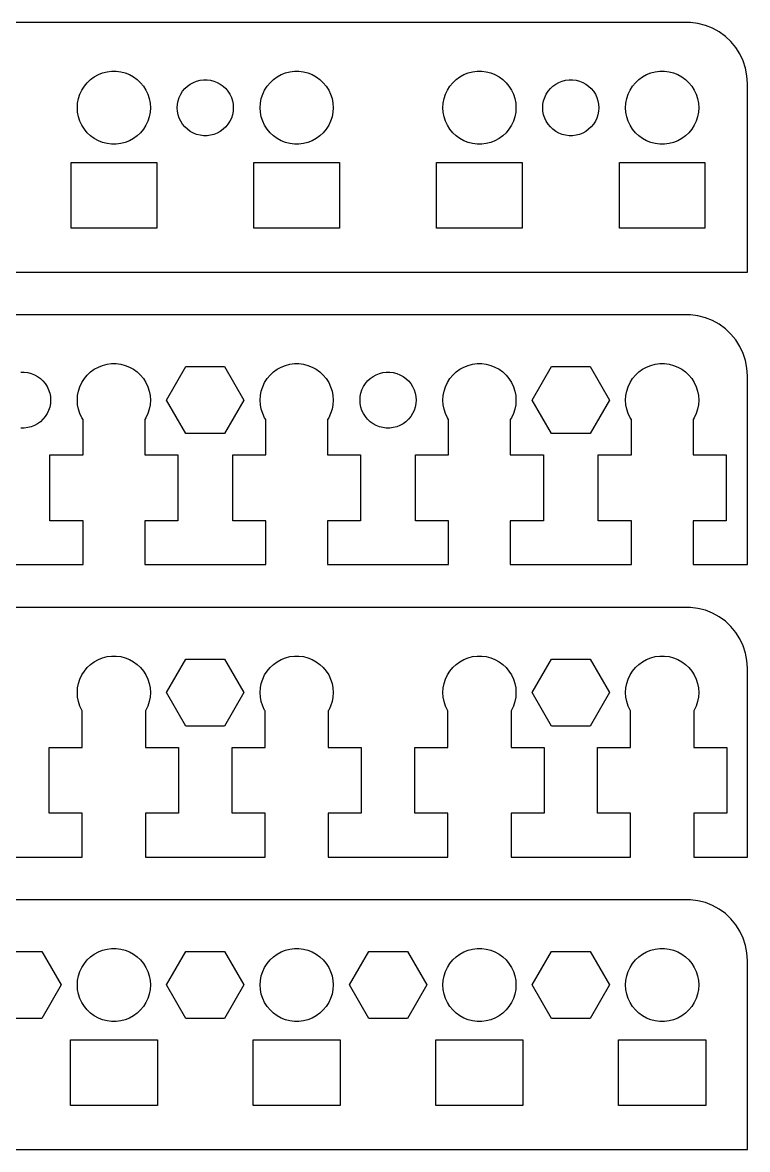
# Model space of a CAD drawing. Header units: metres. Extents: x -60 to 60, y 0 to 92.
# Drawn here: x 0 to 59.5, y 0 to 92.5 of the extents above; entities that cross this region are included whole.
import ezdxf

# ---------------------------------------------------------------- set-up
doc = ezdxf.new("R2010")
doc.units = ezdxf.units.M

msp = doc.modelspace()

# ---------------------------------------------------------------- linework, layer by layer
for p, q in [((54.8139, 92.4901), (-54.8139, 92.4901)), ((55.4369, 92.4114), (54.8139, 92.4901)), ((56.0451, 92.2553), (55.4369, 92.4114)), ((56.6289, 92.0241), (56.0451, 92.2553)), ((57.1791, 91.7216), (56.6289, 92.0241)), ((57.6871, 91.3526), (57.1791, 91.7216)), ((58.1448, 90.9227), (57.6871, 91.3526)), ((58.5451, 90.4389), (58.1448, 90.9227)), ((58.8815, 89.9088), (58.5451, 90.4389)), ((59.1489, 89.3406), (58.8815, 89.9088)), ((59.3429, 88.7434), (59.1489, 89.3406)), ((5.58772, 87.8115), (5.89252, 88.033)), ((5.89252, 88.033), (6.22266, 88.2145)), ((6.22266, 88.2145), (6.57294, 88.3532)), ((6.57294, 88.3532), (6.93785, 88.4469)), ((6.93785, 88.4469), (7.31161, 88.4941)), ((7.31161, 88.4941), (7.68837, 88.4941)), ((7.68837, 88.4941), (8.06213, 88.4469)), ((8.06213, 88.4469), (8.42705, 88.3532)), ((8.42705, 88.3532), (8.77733, 88.2145)), ((8.77733, 88.2145), (9.10747, 88.033)), ((9.10747, 88.033), (9.41226, 87.8115)), ((20.5877, 87.8115), (20.8925, 88.033)), ((20.8925, 88.033), (21.2227, 88.2145)), ((21.2227, 88.2145), (21.5729, 88.3532)), ((21.5729, 88.3532), (21.9379, 88.4469)), ((21.9379, 88.4469), (22.3116, 88.4941)), ((22.3116, 88.4941), (22.6884, 88.4941)), ((22.6884, 88.4941), (23.0621, 88.4469)), ((23.0621, 88.4469), (23.427, 88.3532)), ((23.427, 88.3532), (23.7773, 88.2145)), ((23.7773, 88.2145), (24.1075, 88.033)), ((24.1075, 88.033), (24.4123, 87.8115)), ((35.5877, 87.8115), (35.8925, 88.033)), ((35.8925, 88.033), (36.2227, 88.2145)), ((36.2227, 88.2145), (36.5729, 88.3532)), ((36.5729, 88.3532), (36.9379, 88.4469)), ((36.9379, 88.4469), (37.3116, 88.4941)), ((37.3116, 88.4941), (37.6884, 88.4941)), ((37.6884, 88.4941), (38.0621, 88.4469)), ((38.0621, 88.4469), (38.427, 88.3532)), ((38.427, 88.3532), (38.7773, 88.2145)), ((38.7773, 88.2145), (39.1075, 88.033)), ((39.1075, 88.033), (39.4123, 87.8115)), ((50.5877, 87.8115), (50.8925, 88.033)), ((50.8925, 88.033), (51.2227, 88.2145)), ((51.2227, 88.2145), (51.5729, 88.3532)), ((51.5729, 88.3532), (51.9379, 88.4469)), ((51.9379, 88.4469), (52.3116, 88.4941)), ((52.3116, 88.4941), (52.6884, 88.4941)), ((52.6884, 88.4941), (53.0621, 88.4469)), ((53.0621, 88.4469), (53.427, 88.3532)), ((53.427, 88.3532), (53.7773, 88.2145)), ((53.7773, 88.2145), (54.1075, 88.033)), ((54.1075, 88.033), (54.4123, 87.8115)), ((59.4606, 88.1267), (59.3429, 88.7434)), ((59.5, 87.5), (59.4606, 88.1267)), ((4.71066, 86.6044), (4.87108, 86.9453)), ((4.87108, 86.9453), (5.07294, 87.2634)), ((5.07294, 87.2634), (5.31308, 87.5536)), ((5.31308, 87.5536), (5.58772, 87.8115)), ((9.41226, 87.8115), (9.6869, 87.5536)), ((9.6869, 87.5536), (9.92705, 87.2634)), ((9.92705, 87.2634), (10.1289, 86.9453)), ((10.1289, 86.9453), (10.2893, 86.6044)), ((13.1393, 86.8519), (13.3234, 87.0744)), ((13.3234, 87.0744), (13.5339, 87.2722)), ((13.5339, 87.2722), (13.7676, 87.4419)), ((13.7676, 87.4419), (14.0207, 87.5811)), ((14.0207, 87.5811), (14.2893, 87.6874)), ((14.2893, 87.6874), (14.569, 87.7592)), ((14.569, 87.7592), (14.8556, 87.7955)), ((14.8556, 87.7955), (15.1444, 87.7955)), ((15.1444, 87.7955), (15.431, 87.7592)), ((15.431, 87.7592), (15.7107, 87.6874)), ((15.7107, 87.6874), (15.9793, 87.5811)), ((15.9793, 87.5811), (16.2324, 87.4419)), ((16.2324, 87.4419), (16.4661, 87.2722)), ((16.4661, 87.2722), (16.6766, 87.0744)), ((16.6766, 87.0744), (16.8607, 86.8519)), ((19.7107, 86.6044), (19.8711, 86.9453)), ((19.8711, 86.9453), (20.0729, 87.2634)), ((20.0729, 87.2634), (20.3131, 87.5536)), ((20.3131, 87.5536), (20.5877, 87.8115)), ((24.4123, 87.8115), (24.6869, 87.5536)), ((24.6869, 87.5536), (24.927, 87.2634)), ((24.927, 87.2634), (25.1289, 86.9453)), ((25.1289, 86.9453), (25.2893, 86.6044)), ((34.7107, 86.6044), (34.8711, 86.9453)), ((34.8711, 86.9453), (35.0729, 87.2634)), ((35.0729, 87.2634), (35.3131, 87.5536)), ((35.3131, 87.5536), (35.5877, 87.8115)), ((39.4123, 87.8115), (39.6869, 87.5536)), ((39.6869, 87.5536), (39.927, 87.2634)), ((39.927, 87.2634), (40.1289, 86.9453)), ((40.1289, 86.9453), (40.2893, 86.6044)), ((43.1393, 86.8519), (43.3234, 87.0744)), ((43.3234, 87.0744), (43.5339, 87.2722)), ((43.5339, 87.2722), (43.7676, 87.4419)), ((43.7676, 87.4419), (44.0207, 87.5811)), ((44.0207, 87.5811), (44.2893, 87.6874)), ((44.2893, 87.6874), (44.569, 87.7592)), ((44.569, 87.7592), (44.8556, 87.7955)), ((44.8556, 87.7955), (45.1444, 87.7955)), ((45.1444, 87.7955), (45.431, 87.7592)), ((45.431, 87.7592), (45.7107, 87.6874)), ((45.7107, 87.6874), (45.9793, 87.5811)), ((45.9793, 87.5811), (46.2324, 87.4419)), ((46.2324, 87.4419), (46.4661, 87.2722)), ((46.4661, 87.2722), (46.6766, 87.0744)), ((46.6766, 87.0744), (46.8607, 86.8519)), ((49.7107, 86.6044), (49.8711, 86.9453)), ((49.8711, 86.9453), (50.0729, 87.2634)), ((50.0729, 87.2634), (50.3131, 87.5536)), ((50.3131, 87.5536), (50.5877, 87.8115)), ((54.4123, 87.8115), (54.6869, 87.5536)), ((54.6869, 87.5536), (54.927, 87.2634)), ((54.927, 87.2634), (55.1289, 86.9453)), ((55.1289, 86.9453), (55.2893, 86.6044)), ((59.5, 72), (59.5, 87.5)), ((4.52365, 85.876), (4.59424, 86.2461)), ((4.59424, 86.2461), (4.71066, 86.6044)), ((10.2893, 86.6044), (10.4057, 86.2461)), ((10.4057, 86.2461), (10.4763, 85.876)), ((12.7181, 85.7883), (12.7722, 86.072)), ((12.7722, 86.072), (12.8615, 86.3467)), ((12.8615, 86.3467), (12.9845, 86.608)), ((12.9845, 86.608), (13.1393, 86.8519)), ((16.8607, 86.8519), (17.0155, 86.608)), ((17.0155, 86.608), (17.1385, 86.3467)), ((17.1385, 86.3467), (17.2277, 86.072)), ((17.2277, 86.072), (17.2819, 85.7883)), ((19.5237, 85.876), (19.5942, 86.2461)), ((19.5942, 86.2461), (19.7107, 86.6044)), ((25.2893, 86.6044), (25.4057, 86.2461)), ((25.4057, 86.2461), (25.4763, 85.876)), ((34.5237, 85.876), (34.5942, 86.2461)), ((34.5942, 86.2461), (34.7107, 86.6044)), ((40.2893, 86.6044), (40.4057, 86.2461)), ((40.4057, 86.2461), (40.4763, 85.876)), ((42.7181, 85.7883), (42.7722, 86.072)), ((42.7722, 86.072), (42.8615, 86.3467)), ((42.8615, 86.3467), (42.9845, 86.608)), ((42.9845, 86.608), (43.1393, 86.8519)), ((46.8607, 86.8519), (47.0155, 86.608)), ((47.0155, 86.608), (47.1385, 86.3467)), ((47.1385, 86.3467), (47.2277, 86.072)), ((47.2277, 86.072), (47.2819, 85.7883)), ((49.5237, 85.876), (49.5942, 86.2461)), ((49.5942, 86.2461), (49.7107, 86.6044)), ((55.2893, 86.6044), (55.4057, 86.2461)), ((55.4057, 86.2461), (55.4763, 85.876)), ((4.5, 85.5), (4.52365, 85.876)), ((4.52365, 85.124), (4.5, 85.5)), ((4.59424, 84.7539), (4.52365, 85.124)), ((10.4763, 85.124), (10.4057, 84.7539)), ((10.4763, 85.876), (10.5, 85.5)), ((10.5, 85.5), (10.4763, 85.124)), ((12.7, 85.5), (12.7181, 85.7883)), ((12.7181, 85.2117), (12.7, 85.5)), ((12.7722, 84.928), (12.7181, 85.2117)), ((17.2819, 85.2117), (17.2277, 84.928)), ((17.2819, 85.7883), (17.3, 85.5)), ((17.3, 85.5), (17.2819, 85.2117)), ((19.5, 85.5), (19.5237, 85.876)), ((19.5237, 85.124), (19.5, 85.5)), ((19.5942, 84.7539), (19.5237, 85.124)), ((25.4763, 85.124), (25.4057, 84.7539)), ((25.4763, 85.876), (25.5, 85.5)), ((25.5, 85.5), (25.4763, 85.124)), ((34.5, 85.5), (34.5237, 85.876)), ((34.5237, 85.124), (34.5, 85.5)), ((34.5942, 84.7539), (34.5237, 85.124)), ((40.4763, 85.124), (40.4057, 84.7539)), ((40.4763, 85.876), (40.5, 85.5)), ((40.5, 85.5), (40.4763, 85.124)), ((42.7, 85.5), (42.7181, 85.7883)), ((42.7181, 85.2117), (42.7, 85.5)), ((42.7722, 84.928), (42.7181, 85.2117)), ((47.2819, 85.2117), (47.2277, 84.928)), ((47.2819, 85.7883), (47.3, 85.5)), ((47.3, 85.5), (47.2819, 85.2117)), ((49.5, 85.5), (49.5237, 85.876)), ((49.5237, 85.124), (49.5, 85.5)), ((49.5942, 84.7539), (49.5237, 85.124)), ((55.4763, 85.124), (55.4057, 84.7539)), ((55.4763, 85.876), (55.5, 85.5)), ((55.5, 85.5), (55.4763, 85.124)), ((4.71066, 84.3956), (4.59424, 84.7539)), ((4.87108, 84.0547), (4.71066, 84.3956)), ((10.2893, 84.3956), (10.1289, 84.0547)), ((10.4057, 84.7539), (10.2893, 84.3956)), ((12.8615, 84.6533), (12.7722, 84.928)), ((12.9845, 84.392), (12.8615, 84.6533)), ((13.1393, 84.1481), (12.9845, 84.392)), ((17.0155, 84.392), (16.8607, 84.1481)), ((17.1385, 84.6533), (17.0155, 84.392)), ((17.2277, 84.928), (17.1385, 84.6533)), ((19.7107, 84.3956), (19.5942, 84.7539)), ((19.8711, 84.0547), (19.7107, 84.3956)), ((25.2893, 84.3956), (25.1289, 84.0547)), ((25.4057, 84.7539), (25.2893, 84.3956)), ((34.7107, 84.3956), (34.5942, 84.7539)), ((34.8711, 84.0547), (34.7107, 84.3956)), ((40.2893, 84.3956), (40.1289, 84.0547)), ((40.4057, 84.7539), (40.2893, 84.3956)), ((42.8615, 84.6533), (42.7722, 84.928)), ((42.9845, 84.392), (42.8615, 84.6533)), ((43.1393, 84.1481), (42.9845, 84.392)), ((47.0155, 84.392), (46.8607, 84.1481)), ((47.1385, 84.6533), (47.0155, 84.392)), ((47.2277, 84.928), (47.1385, 84.6533)), ((49.7107, 84.3956), (49.5942, 84.7539)), ((49.8711, 84.0547), (49.7107, 84.3956)), ((55.2893, 84.3956), (55.1289, 84.0547)), ((55.4057, 84.7539), (55.2893, 84.3956)), ((5.07294, 83.7366), (4.87108, 84.0547)), ((5.31308, 83.4464), (5.07294, 83.7366)), ((5.58772, 83.1884), (5.31308, 83.4464)), ((9.6869, 83.4464), (9.41226, 83.1884)), ((9.92705, 83.7366), (9.6869, 83.4464)), ((10.1289, 84.0547), (9.92705, 83.7366)), ((13.3234, 83.9255), (13.1393, 84.1481)), ((13.5339, 83.7278), (13.3234, 83.9255)), ((13.7676, 83.558), (13.5339, 83.7278)), ((14.0207, 83.4189), (13.7676, 83.558)), ((14.2893, 83.3126), (14.0207, 83.4189)), ((14.569, 83.2407), (14.2893, 83.3126)), ((15.7107, 83.3126), (15.431, 83.2407)), ((15.9793, 83.4189), (15.7107, 83.3126)), ((16.2324, 83.558), (15.9793, 83.4189)), ((16.4661, 83.7278), (16.2324, 83.558)), ((16.6766, 83.9255), (16.4661, 83.7278)), ((16.8607, 84.1481), (16.6766, 83.9255)), ((20.0729, 83.7366), (19.8711, 84.0547)), ((20.3131, 83.4464), (20.0729, 83.7366)), ((20.5877, 83.1884), (20.3131, 83.4464)), ((24.6869, 83.4464), (24.4123, 83.1884)), ((24.927, 83.7366), (24.6869, 83.4464)), ((25.1289, 84.0547), (24.927, 83.7366)), ((35.0729, 83.7366), (34.8711, 84.0547)), ((35.3131, 83.4464), (35.0729, 83.7366)), ((35.5877, 83.1884), (35.3131, 83.4464)), ((39.6869, 83.4464), (39.4123, 83.1884)), ((39.927, 83.7366), (39.6869, 83.4464)), ((40.1289, 84.0547), (39.927, 83.7366)), ((43.3234, 83.9255), (43.1393, 84.1481)), ((43.5339, 83.7278), (43.3234, 83.9255)), ((43.7676, 83.558), (43.5339, 83.7278)), ((44.0207, 83.4189), (43.7676, 83.558)), ((44.2893, 83.3126), (44.0207, 83.4189)), ((44.569, 83.2407), (44.2893, 83.3126)), ((45.7107, 83.3126), (45.431, 83.2407)), ((45.9793, 83.4189), (45.7107, 83.3126)), ((46.2324, 83.558), (45.9793, 83.4189)), ((46.4661, 83.7278), (46.2324, 83.558)), ((46.6766, 83.9255), (46.4661, 83.7278)), ((46.8607, 84.1481), (46.6766, 83.9255)), ((50.0729, 83.7366), (49.8711, 84.0547)), ((50.3131, 83.4464), (50.0729, 83.7366)), ((50.5877, 83.1884), (50.3131, 83.4464)), ((54.6869, 83.4464), (54.4123, 83.1884)), ((54.927, 83.7366), (54.6869, 83.4464)), ((55.1289, 84.0547), (54.927, 83.7366)), ((5.89252, 82.967), (5.58772, 83.1884)), ((6.22266, 82.7855), (5.89252, 82.967)), ((6.57294, 82.6468), (6.22266, 82.7855)), ((6.93785, 82.5531), (6.57294, 82.6468)), ((7.31161, 82.5059), (6.93785, 82.5531)), ((7.68837, 82.5059), (7.31161, 82.5059)), ((8.06213, 82.5531), (7.68837, 82.5059)), ((8.42705, 82.6468), (8.06213, 82.5531)), ((8.77733, 82.7855), (8.42705, 82.6468)), ((9.10747, 82.967), (8.77733, 82.7855)), ((9.41226, 83.1884), (9.10747, 82.967)), ((14.8556, 83.2045), (14.569, 83.2407)), ((15.1444, 83.2045), (14.8556, 83.2045)), ((15.431, 83.2407), (15.1444, 83.2045)), ((20.8925, 82.967), (20.5877, 83.1884)), ((21.2227, 82.7855), (20.8925, 82.967)), ((21.5729, 82.6468), (21.2227, 82.7855)), ((21.9379, 82.5531), (21.5729, 82.6468)), ((22.3116, 82.5059), (21.9379, 82.5531)), ((22.6884, 82.5059), (22.3116, 82.5059)), ((23.0621, 82.5531), (22.6884, 82.5059)), ((23.427, 82.6468), (23.0621, 82.5531)), ((23.7773, 82.7855), (23.427, 82.6468)), ((24.1075, 82.967), (23.7773, 82.7855)), ((24.4123, 83.1884), (24.1075, 82.967)), ((35.8925, 82.967), (35.5877, 83.1884)), ((36.2227, 82.7855), (35.8925, 82.967)), ((36.5729, 82.6468), (36.2227, 82.7855)), ((36.9379, 82.5531), (36.5729, 82.6468)), ((37.3116, 82.5059), (36.9379, 82.5531)), ((37.6884, 82.5059), (37.3116, 82.5059)), ((38.0621, 82.5531), (37.6884, 82.5059)), ((38.427, 82.6468), (38.0621, 82.5531)), ((38.7773, 82.7855), (38.427, 82.6468)), ((39.1075, 82.967), (38.7773, 82.7855)), ((39.4123, 83.1884), (39.1075, 82.967)), ((44.8556, 83.2045), (44.569, 83.2407)), ((45.1444, 83.2045), (44.8556, 83.2045)), ((45.431, 83.2407), (45.1444, 83.2045)), ((50.8925, 82.967), (50.5877, 83.1884)), ((51.2227, 82.7855), (50.8925, 82.967)), ((51.5729, 82.6468), (51.2227, 82.7855)), ((51.9379, 82.5531), (51.5729, 82.6468)), ((52.3116, 82.5059), (51.9379, 82.5531)), ((52.6884, 82.5059), (52.3116, 82.5059)), ((53.0621, 82.5531), (52.6884, 82.5059)), ((53.427, 82.6468), (53.0621, 82.5531)), ((53.7773, 82.7855), (53.427, 82.6468)), ((54.1075, 82.967), (53.7773, 82.7855)), ((54.4123, 83.1884), (54.1075, 82.967)), ((3.98581, 75.6), (3.98581, 81)), ((3.98581, 81), (11.0142, 81)), ((11.0142, 81), (11.0142, 75.6)), ((18.9858, 75.6), (18.9858, 81)), ((18.9858, 81), (26.0142, 81)), ((26.0142, 81), (26.0142, 75.6)), ((33.9858, 75.6), (33.9858, 81)), ((33.9858, 81), (41.0142, 81)), ((41.0142, 81), (41.0142, 75.6)), ((48.9858, 75.6), (48.9858, 81)), ((48.9858, 81), (56.0142, 81)), ((56.0142, 81), (56.0142, 75.6)), ((11.0142, 75.6), (3.98581, 75.6)), ((26.0142, 75.6), (18.9858, 75.6)), ((41.0142, 75.6), (33.9858, 75.6)), ((56.0142, 75.6), (48.9858, 75.6)), ((-59.5, 72), (59.5, 72)), ((54.8139, 68.4901), (-54.8139, 68.4901)), ((55.4369, 68.4114), (54.8139, 68.4901)), ((56.0451, 68.2553), (55.4369, 68.4114)), ((56.6289, 68.0241), (56.0451, 68.2553)), ((57.1791, 67.7216), (56.6289, 68.0241)), ((57.6871, 67.3526), (57.1791, 67.7216)), ((58.1448, 66.9227), (57.6871, 67.3526)), ((58.5451, 66.4389), (58.1448, 66.9227)), ((58.8815, 65.9088), (58.5451, 66.4389)), ((59.1489, 65.3406), (58.8815, 65.9088)), ((59.3429, 64.7434), (59.1489, 65.3406)), ((59.4606, 64.1267), (59.3429, 64.7434)), ((5.58772, 63.8115), (5.89252, 64.033)), ((5.89252, 64.033), (6.22266, 64.2145)), ((6.22266, 64.2145), (6.57294, 64.3532)), ((6.57294, 64.3532), (6.93785, 64.4469)), ((6.93785, 64.4469), (7.31161, 64.4941)), ((7.31161, 64.4941), (7.68837, 64.4941)), ((7.68837, 64.4941), (8.06213, 64.4469)), ((8.06213, 64.4469), (8.42705, 64.3532)), ((8.42705, 64.3532), (8.77733, 64.2145)), ((8.77733, 64.2145), (9.10747, 64.033)), ((9.10747, 64.033), (9.41226, 63.8115)), ((11.8265, 61.5), (13.4133, 64.2483)), ((13.4133, 64.2483), (16.5867, 64.2483)), ((16.5867, 64.2483), (18.1735, 61.5)), ((20.5877, 63.8115), (20.8925, 64.033)), ((20.8925, 64.033), (21.2227, 64.2145)), ((21.2227, 64.2145), (21.5729, 64.3532)), ((21.5729, 64.3532), (21.9379, 64.4469)), ((21.9379, 64.4469), (22.3116, 64.4941)), ((22.3116, 64.4941), (22.6884, 64.4941)), ((22.6884, 64.4941), (23.0621, 64.4469)), ((23.0621, 64.4469), (23.427, 64.3532)), ((23.427, 64.3532), (23.7773, 64.2145)), ((23.7773, 64.2145), (24.1075, 64.033)), ((24.1075, 64.033), (24.4123, 63.8115)), ((35.5877, 63.8115), (35.8925, 64.033)), ((35.8925, 64.033), (36.2227, 64.2145)), ((36.2227, 64.2145), (36.5729, 64.3532)), ((36.5729, 64.3532), (36.9379, 64.4469)), ((36.9379, 64.4469), (37.3116, 64.4941)), ((37.3116, 64.4941), (37.6884, 64.4941)), ((37.6884, 64.4941), (38.0621, 64.4469)), ((38.0621, 64.4469), (38.427, 64.3532)), ((38.427, 64.3532), (38.7773, 64.2145)), ((38.7773, 64.2145), (39.1075, 64.033)), ((39.1075, 64.033), (39.4123, 63.8115)), ((41.8265, 61.5), (43.4133, 64.2483)), ((43.4133, 64.2483), (46.5867, 64.2483)), ((46.5867, 64.2483), (48.1735, 61.5)), ((50.5877, 63.8115), (50.8925, 64.033)), ((50.8925, 64.033), (51.2227, 64.2145)), ((51.2227, 64.2145), (51.5729, 64.3532)), ((51.5729, 64.3532), (51.9379, 64.4469)), ((51.9379, 64.4469), (52.3116, 64.4941)), ((52.3116, 64.4941), (52.6884, 64.4941)), ((52.6884, 64.4941), (53.0621, 64.4469)), ((53.0621, 64.4469), (53.427, 64.3532)), ((53.427, 64.3532), (53.7773, 64.2145)), ((53.7773, 64.2145), (54.1075, 64.033)), ((54.1075, 64.033), (54.4123, 63.8115)), ((59.5, 63.5), (59.4606, 64.1267)), ((-0.14441, 63.7955), (0.14441, 63.7955)), ((0.14441, 63.7955), (0.43097, 63.7592)), ((0.43097, 63.7592), (0.71072, 63.6874)), ((0.71072, 63.6874), (0.97928, 63.5811)), ((0.97928, 63.5811), (1.23239, 63.4419)), ((1.23239, 63.4419), (1.46606, 63.2722)), ((1.46606, 63.2722), (1.67662, 63.0744)), ((1.67662, 63.0744), (1.86073, 62.8519)), ((4.71066, 62.6044), (4.87108, 62.9453)), ((4.87108, 62.9453), (5.07294, 63.2634)), ((5.07294, 63.2634), (5.31308, 63.5536)), ((5.31308, 63.5536), (5.58772, 63.8115)), ((9.41226, 63.8115), (9.6869, 63.5536)), ((9.6869, 63.5536), (9.92705, 63.2634)), ((9.92705, 63.2634), (10.1289, 62.9453)), ((10.1289, 62.9453), (10.2893, 62.6044)), ((19.7107, 62.6044), (19.8711, 62.9453)), ((19.8711, 62.9453), (20.0729, 63.2634)), ((20.0729, 63.2634), (20.3131, 63.5536)), ((20.3131, 63.5536), (20.5877, 63.8115)), ((24.4123, 63.8115), (24.6869, 63.5536)), ((24.6869, 63.5536), (24.927, 63.2634)), ((24.927, 63.2634), (25.1289, 62.9453)), ((25.1289, 62.9453), (25.2893, 62.6044)), ((28.1393, 62.8519), (28.3234, 63.0744)), ((28.3234, 63.0744), (28.5339, 63.2722)), ((28.5339, 63.2722), (28.7676, 63.4419)), ((28.7676, 63.4419), (29.0207, 63.5811)), ((29.0207, 63.5811), (29.2893, 63.6874)), ((29.2893, 63.6874), (29.569, 63.7592)), ((29.569, 63.7592), (29.8556, 63.7955)), ((29.8556, 63.7955), (30.1444, 63.7955)), ((30.1444, 63.7955), (30.431, 63.7592)), ((30.431, 63.7592), (30.7107, 63.6874)), ((30.7107, 63.6874), (30.9793, 63.5811)), ((30.9793, 63.5811), (31.2324, 63.4419)), ((31.2324, 63.4419), (31.4661, 63.2722)), ((31.4661, 63.2722), (31.6766, 63.0744)), ((31.6766, 63.0744), (31.8607, 62.8519)), ((34.7107, 62.6044), (34.8711, 62.9453)), ((34.8711, 62.9453), (35.0729, 63.2634)), ((35.0729, 63.2634), (35.3131, 63.5536)), ((35.3131, 63.5536), (35.5877, 63.8115)), ((39.4123, 63.8115), (39.6869, 63.5536)), ((39.6869, 63.5536), (39.927, 63.2634)), ((39.927, 63.2634), (40.1289, 62.9453)), ((40.1289, 62.9453), (40.2893, 62.6044)), ((49.7107, 62.6044), (49.8711, 62.9453)), ((49.8711, 62.9453), (50.0729, 63.2634)), ((50.0729, 63.2634), (50.3131, 63.5536)), ((50.3131, 63.5536), (50.5877, 63.8115)), ((54.4123, 63.8115), (54.6869, 63.5536)), ((54.6869, 63.5536), (54.927, 63.2634)), ((54.927, 63.2634), (55.1289, 62.9453)), ((55.1289, 62.9453), (55.2893, 62.6044)), ((59.5, 48), (59.5, 63.5)), ((1.86073, 62.8519), (2.0155, 62.608)), ((2.0155, 62.608), (2.13847, 62.3467)), ((2.13847, 62.3467), (2.22774, 62.072)), ((2.22774, 62.072), (2.28186, 61.7883)), ((4.52365, 61.876), (4.59424, 62.2461)), ((4.59424, 62.2461), (4.71066, 62.6044)), ((10.2893, 62.6044), (10.4057, 62.2461)), ((10.4057, 62.2461), (10.4763, 61.876)), ((19.5237, 61.876), (19.5942, 62.2461)), ((19.5942, 62.2461), (19.7107, 62.6044)), ((25.2893, 62.6044), (25.4057, 62.2461)), ((25.4057, 62.2461), (25.4763, 61.876)), ((27.7181, 61.7883), (27.7722, 62.072)), ((27.7722, 62.072), (27.8615, 62.3467)), ((27.8615, 62.3467), (27.9845, 62.608)), ((27.9845, 62.608), (28.1393, 62.8519)), ((31.8607, 62.8519), (32.0155, 62.608)), ((32.0155, 62.608), (32.1385, 62.3467)), ((32.1385, 62.3467), (32.2277, 62.072)), ((32.2277, 62.072), (32.2819, 61.7883)), ((34.5237, 61.876), (34.5942, 62.2461)), ((34.5942, 62.2461), (34.7107, 62.6044)), ((40.2893, 62.6044), (40.4057, 62.2461)), ((40.4057, 62.2461), (40.4763, 61.876)), ((49.5237, 61.876), (49.5942, 62.2461)), ((49.5942, 62.2461), (49.7107, 62.6044)), ((55.2893, 62.6044), (55.4057, 62.2461)), ((55.4057, 62.2461), (55.4763, 61.876)), ((2.28186, 61.2117), (2.22774, 60.928)), ((2.28186, 61.7883), (2.29999, 61.5)), ((2.29999, 61.5), (2.28186, 61.2117)), ((4.5, 61.5), (4.52365, 61.876)), ((4.52365, 61.124), (4.5, 61.5)), ((4.59424, 60.7539), (4.52365, 61.124)), ((10.4763, 61.124), (10.4057, 60.7539)), ((10.4763, 61.876), (10.5, 61.5)), ((10.5, 61.5), (10.4763, 61.124)), ((13.4133, 58.7517), (11.8265, 61.5)), ((18.1735, 61.5), (16.5867, 58.7517)), ((19.5, 61.5), (19.5237, 61.876)), ((19.5237, 61.124), (19.5, 61.5)), ((19.5942, 60.7539), (19.5237, 61.124)), ((25.4763, 61.124), (25.4057, 60.7539)), ((25.4763, 61.876), (25.5, 61.5)), ((25.5, 61.5), (25.4763, 61.124)), ((27.7, 61.5), (27.7181, 61.7883)), ((27.7181, 61.2117), (27.7, 61.5)), ((27.7722, 60.928), (27.7181, 61.2117)), ((32.2819, 61.2117), (32.2277, 60.928)), ((32.2819, 61.7883), (32.3, 61.5)), ((32.3, 61.5), (32.2819, 61.2117)), ((34.5, 61.5), (34.5237, 61.876)), ((34.5237, 61.124), (34.5, 61.5)), ((34.5942, 60.7539), (34.5237, 61.124)), ((40.4763, 61.124), (40.4057, 60.7539)), ((40.4763, 61.876), (40.5, 61.5)), ((40.5, 61.5), (40.4763, 61.124)), ((43.4133, 58.7517), (41.8265, 61.5)), ((48.1735, 61.5), (46.5867, 58.7517)), ((49.5, 61.5), (49.5237, 61.876)), ((49.5237, 61.124), (49.5, 61.5)), ((49.5942, 60.7539), (49.5237, 61.124)), ((55.4763, 61.124), (55.4057, 60.7539)), ((55.4763, 61.876), (55.5, 61.5)), ((55.5, 61.5), (55.4763, 61.124)), ((1.86073, 60.1481), (1.67662, 59.9255)), ((2.0155, 60.392), (1.86073, 60.1481)), ((2.13847, 60.6533), (2.0155, 60.392)), ((2.22774, 60.928), (2.13847, 60.6533)), ((4.71066, 60.3956), (4.59424, 60.7539)), ((4.87108, 60.0547), (4.71066, 60.3956)), ((10.2893, 60.3956), (10.1289, 60.0547)), ((10.4057, 60.7539), (10.2893, 60.3956)), ((19.7107, 60.3956), (19.5942, 60.7539)), ((19.8711, 60.0547), (19.7107, 60.3956)), ((25.2893, 60.3956), (25.1289, 60.0547)), ((25.4057, 60.7539), (25.2893, 60.3956)), ((27.8615, 60.6533), (27.7722, 60.928)), ((27.9845, 60.392), (27.8615, 60.6533)), ((28.1393, 60.1481), (27.9845, 60.392)), ((28.3234, 59.9255), (28.1393, 60.1481)), ((31.8607, 60.1481), (31.6766, 59.9255)), ((32.0155, 60.392), (31.8607, 60.1481)), ((32.1385, 60.6533), (32.0155, 60.392)), ((32.2277, 60.928), (32.1385, 60.6533)), ((34.7107, 60.3956), (34.5942, 60.7539)), ((34.8711, 60.0547), (34.7107, 60.3956)), ((40.2893, 60.3956), (40.1289, 60.0547)), ((40.4057, 60.7539), (40.2893, 60.3956)), ((49.7107, 60.3956), (49.5942, 60.7539)), ((49.8711, 60.0547), (49.7107, 60.3956)), ((55.2893, 60.3956), (55.1289, 60.0547)), ((55.4057, 60.7539), (55.2893, 60.3956)), ((0.14441, 59.2045), (-0.14441, 59.2045)), ((0.43097, 59.2407), (0.14441, 59.2045)), ((0.71072, 59.3126), (0.43097, 59.2407)), ((0.97928, 59.4189), (0.71072, 59.3126)), ((1.23239, 59.558), (0.97928, 59.4189)), ((1.46606, 59.7278), (1.23239, 59.558)), ((1.67662, 59.9255), (1.46606, 59.7278)), ((4.96927, 59.9), (4.87108, 60.0547)), ((4.96927, 57), (4.96927, 59.9)), ((10.1289, 60.0547), (10.0307, 59.9)), ((10.0307, 59.9), (10.0307, 57)), ((19.9693, 59.9), (19.8711, 60.0547)), ((19.9693, 57), (19.9693, 59.9)), ((25.1289, 60.0547), (25.0307, 59.9)), ((25.0307, 59.9), (25.0307, 57)), ((28.5339, 59.7278), (28.3234, 59.9255)), ((28.7676, 59.558), (28.5339, 59.7278)), ((29.0207, 59.4189), (28.7676, 59.558)), ((29.2893, 59.3126), (29.0207, 59.4189)), ((29.569, 59.2407), (29.2893, 59.3126)), ((29.8556, 59.2045), (29.569, 59.2407)), ((30.1444, 59.2045), (29.8556, 59.2045)), ((30.431, 59.2407), (30.1444, 59.2045)), ((30.7107, 59.3126), (30.431, 59.2407)), ((30.9793, 59.4189), (30.7107, 59.3126)), ((31.2324, 59.558), (30.9793, 59.4189)), ((31.4661, 59.7278), (31.2324, 59.558)), ((31.6766, 59.9255), (31.4661, 59.7278)), ((34.9693, 59.9), (34.8711, 60.0547)), ((34.9693, 57), (34.9693, 59.9)), ((40.1289, 60.0547), (40.0307, 59.9)), ((40.0307, 59.9), (40.0307, 57)), ((49.9693, 59.9), (49.8711, 60.0547)), ((49.9693, 57), (49.9693, 59.9)), ((55.1289, 60.0547), (55.0307, 59.9)), ((55.0307, 59.9), (55.0307, 57)), ((16.5867, 58.7517), (13.4133, 58.7517)), ((46.5867, 58.7517), (43.4133, 58.7517)), ((2.25375, 51.6), (2.25375, 57)), ((2.25375, 57), (4.96927, 57)), ((10.0307, 57), (12.7462, 57)), ((12.7462, 57), (12.7462, 51.6)), ((17.2538, 51.6), (17.2538, 57)), ((17.2538, 57), (19.9693, 57)), ((25.0307, 57), (27.7462, 57)), ((27.7462, 57), (27.7462, 51.6)), ((32.2538, 51.6), (32.2538, 57)), ((32.2538, 57), (34.9693, 57)), ((40.0307, 57), (42.7462, 57)), ((42.7462, 57), (42.7462, 51.6)), ((47.2538, 51.6), (47.2538, 57)), ((47.2538, 57), (49.9693, 57)), ((55.0307, 57), (57.7462, 57)), ((57.7462, 57), (57.7462, 51.6)), ((4.96927, 51.6), (2.25375, 51.6)), ((4.96927, 48), (4.96927, 51.6)), ((12.7462, 51.6), (10.0307, 51.6)), ((10.0307, 51.6), (10.0307, 48)), ((19.9693, 51.6), (17.2538, 51.6)), ((19.9693, 48), (19.9693, 51.6)), ((27.7462, 51.6), (25.0307, 51.6)), ((25.0307, 51.6), (25.0307, 48)), ((34.9693, 51.6), (32.2538, 51.6)), ((34.9693, 48), (34.9693, 51.6)), ((42.7462, 51.6), (40.0307, 51.6)), ((40.0307, 51.6), (40.0307, 48)), ((49.9693, 51.6), (47.2538, 51.6)), ((49.9693, 48), (49.9693, 51.6)), ((57.7462, 51.6), (55.0307, 51.6)), ((55.0307, 51.6), (55.0307, 48)), ((-4.96927, 48), (4.96927, 48)), ((10.0307, 48), (19.9693, 48)), ((25.0307, 48), (34.9693, 48)), ((40.0307, 48), (49.9693, 48)), ((55.0307, 48), (59.5, 48)), ((54.8139, 44.4901), (-54.8139, 44.4901)), ((55.4369, 44.4114), (54.8139, 44.4901)), ((56.0451, 44.2553), (55.4369, 44.4114)), ((56.6289, 44.0241), (56.0451, 44.2553)), ((57.1791, 43.7216), (56.6289, 44.0241)), ((57.6871, 43.3526), (57.1791, 43.7216)), ((58.1448, 42.9227), (57.6871, 43.3526)), ((58.5451, 42.4389), (58.1448, 42.9227)), ((58.8815, 41.9088), (58.5451, 42.4389)), ((59.1489, 41.3406), (58.8815, 41.9088)), ((59.3429, 40.7434), (59.1489, 41.3406)), ((59.4606, 40.1267), (59.3429, 40.7434)), ((5.31308, 39.5536), (5.58772, 39.8115)), ((5.58772, 39.8115), (5.89252, 40.033)), ((5.89252, 40.033), (6.22266, 40.2145)), ((6.22266, 40.2145), (6.57294, 40.3532)), ((6.57294, 40.3532), (6.93785, 40.4469)), ((6.93785, 40.4469), (7.31161, 40.4941)), ((7.31161, 40.4941), (7.68837, 40.4941)), ((7.68837, 40.4941), (8.06213, 40.4469)), ((8.06213, 40.4469), (8.42705, 40.3532)), ((8.42705, 40.3532), (8.77733, 40.2145)), ((8.77733, 40.2145), (9.10747, 40.033)), ((9.10747, 40.033), (9.41226, 39.8115)), ((9.41226, 39.8115), (9.6869, 39.5536)), ((11.8265, 37.5), (13.4133, 40.2483)), ((13.4133, 40.2483), (16.5867, 40.2483)), ((16.5867, 40.2483), (18.1735, 37.5)), ((20.3131, 39.5536), (20.5877, 39.8115)), ((20.5877, 39.8115), (20.8925, 40.033)), ((20.8925, 40.033), (21.2227, 40.2145)), ((21.2227, 40.2145), (21.5729, 40.3532)), ((21.5729, 40.3532), (21.9379, 40.4469)), ((21.9379, 40.4469), (22.3116, 40.4941)), ((22.3116, 40.4941), (22.6884, 40.4941)), ((22.6884, 40.4941), (23.0621, 40.4469)), ((23.0621, 40.4469), (23.427, 40.3532)), ((23.427, 40.3532), (23.7773, 40.2145)), ((23.7773, 40.2145), (24.1075, 40.033)), ((24.1075, 40.033), (24.4123, 39.8115)), ((24.4123, 39.8115), (24.6869, 39.5536)), ((35.3131, 39.5536), (35.5877, 39.8115)), ((35.5877, 39.8115), (35.8925, 40.033)), ((35.8925, 40.033), (36.2227, 40.2145)), ((36.2227, 40.2145), (36.5729, 40.3532)), ((36.5729, 40.3532), (36.9379, 40.4469)), ((36.9379, 40.4469), (37.3116, 40.4941)), ((37.3116, 40.4941), (37.6884, 40.4941)), ((37.6884, 40.4941), (38.0621, 40.4469)), ((38.0621, 40.4469), (38.427, 40.3532)), ((38.427, 40.3532), (38.7773, 40.2145)), ((38.7773, 40.2145), (39.1075, 40.033)), ((39.1075, 40.033), (39.4123, 39.8115)), ((39.4123, 39.8115), (39.6869, 39.5536)), ((41.8265, 37.5), (43.4133, 40.2483)), ((43.4133, 40.2483), (46.5867, 40.2483)), ((46.5867, 40.2483), (48.1735, 37.5)), ((50.3131, 39.5536), (50.5877, 39.8115)), ((50.5877, 39.8115), (50.8925, 40.033)), ((50.8925, 40.033), (51.2227, 40.2145)), ((51.2227, 40.2145), (51.5729, 40.3532)), ((51.5729, 40.3532), (51.9379, 40.4469)), ((51.9379, 40.4469), (52.3116, 40.4941)), ((52.3116, 40.4941), (52.6884, 40.4941)), ((52.6884, 40.4941), (53.0621, 40.4469)), ((53.0621, 40.4469), (53.427, 40.3532)), ((53.427, 40.3532), (53.7773, 40.2145)), ((53.7773, 40.2145), (54.1075, 40.033)), ((54.1075, 40.033), (54.4123, 39.8115)), ((54.4123, 39.8115), (54.6869, 39.5536)), ((59.5, 39.5), (59.4606, 40.1267)), ((4.71066, 38.6044), (4.87108, 38.9453)), ((4.87108, 38.9453), (5.07294, 39.2634)), ((5.07294, 39.2634), (5.31308, 39.5536)), ((9.6869, 39.5536), (9.92705, 39.2634)), ((9.92705, 39.2634), (10.1289, 38.9453)), ((10.1289, 38.9453), (10.2893, 38.6044)), ((19.7107, 38.6044), (19.8711, 38.9453)), ((19.8711, 38.9453), (20.0729, 39.2634)), ((20.0729, 39.2634), (20.3131, 39.5536)), ((24.6869, 39.5536), (24.927, 39.2634)), ((24.927, 39.2634), (25.1289, 38.9453)), ((25.1289, 38.9453), (25.2893, 38.6044)), ((34.7107, 38.6044), (34.8711, 38.9453)), ((34.8711, 38.9453), (35.0729, 39.2634)), ((35.0729, 39.2634), (35.3131, 39.5536)), ((39.6869, 39.5536), (39.927, 39.2634)), ((39.927, 39.2634), (40.1289, 38.9453)), ((40.1289, 38.9453), (40.2893, 38.6044)), ((49.7107, 38.6044), (49.8711, 38.9453)), ((49.8711, 38.9453), (50.0729, 39.2634)), ((50.0729, 39.2634), (50.3131, 39.5536)), ((54.6869, 39.5536), (54.927, 39.2634)), ((54.927, 39.2634), (55.1289, 38.9453)), ((55.1289, 38.9453), (55.2893, 38.6044)), ((59.5, 24), (59.5, 39.5)), ((4.52365, 37.876), (4.59424, 38.2461)), ((4.59424, 38.2461), (4.71066, 38.6044)), ((10.2893, 38.6044), (10.4057, 38.2461)), ((10.4057, 38.2461), (10.4763, 37.876)), ((19.5237, 37.876), (19.5942, 38.2461)), ((19.5942, 38.2461), (19.7107, 38.6044)), ((25.2893, 38.6044), (25.4057, 38.2461)), ((25.4057, 38.2461), (25.4763, 37.876)), ((34.5237, 37.876), (34.5942, 38.2461)), ((34.5942, 38.2461), (34.7107, 38.6044)), ((40.2893, 38.6044), (40.4057, 38.2461)), ((40.4057, 38.2461), (40.4763, 37.876)), ((49.5237, 37.876), (49.5942, 38.2461)), ((49.5942, 38.2461), (49.7107, 38.6044)), ((55.2893, 38.6044), (55.4057, 38.2461)), ((55.4057, 38.2461), (55.4763, 37.876)), ((4.5, 37.5), (4.52365, 37.876)), ((4.52365, 37.124), (4.5, 37.5)), ((4.59424, 36.7539), (4.52365, 37.124)), ((10.4763, 37.124), (10.4057, 36.7539)), ((10.4763, 37.876), (10.5, 37.5)), ((10.5, 37.5), (10.4763, 37.124)), ((13.4133, 34.7517), (11.8265, 37.5)), ((18.1735, 37.5), (16.5867, 34.7517)), ((19.5, 37.5), (19.5237, 37.876)), ((19.5237, 37.124), (19.5, 37.5)), ((19.5942, 36.7539), (19.5237, 37.124)), ((25.4763, 37.124), (25.4057, 36.7539)), ((25.4763, 37.876), (25.5, 37.5)), ((25.5, 37.5), (25.4763, 37.124)), ((34.5, 37.5), (34.5237, 37.876)), ((34.5237, 37.124), (34.5, 37.5)), ((34.5942, 36.7539), (34.5237, 37.124)), ((40.4763, 37.124), (40.4057, 36.7539)), ((40.4763, 37.876), (40.5, 37.5)), ((40.5, 37.5), (40.4763, 37.124)), ((43.4133, 34.7517), (41.8265, 37.5)), ((48.1735, 37.5), (46.5867, 34.7517)), ((49.5, 37.5), (49.5237, 37.876)), ((49.5237, 37.124), (49.5, 37.5)), ((49.5942, 36.7539), (49.5237, 37.124)), ((55.4763, 37.124), (55.4057, 36.7539)), ((55.4763, 37.876), (55.5, 37.5)), ((55.5, 37.5), (55.4763, 37.124)), ((4.71066, 36.3956), (4.59424, 36.7539)), ((4.87108, 36.0547), (4.71066, 36.3956)), ((10.2893, 36.3956), (10.1289, 36.0547)), ((10.4057, 36.7539), (10.2893, 36.3956)), ((19.7107, 36.3956), (19.5942, 36.7539)), ((19.8711, 36.0547), (19.7107, 36.3956)), ((25.2893, 36.3956), (25.1289, 36.0547)), ((25.4057, 36.7539), (25.2893, 36.3956)), ((34.7107, 36.3956), (34.5942, 36.7539)), ((34.8711, 36.0547), (34.7107, 36.3956)), ((40.2893, 36.3956), (40.1289, 36.0547)), ((40.4057, 36.7539), (40.2893, 36.3956)), ((49.7107, 36.3956), (49.5942, 36.7539)), ((49.8711, 36.0547), (49.7107, 36.3956)), ((55.2893, 36.3956), (55.1289, 36.0547)), ((55.4057, 36.7539), (55.2893, 36.3956)), ((4.90581, 36), (4.87108, 36.0547)), ((4.90581, 33), (4.90581, 36)), ((10.1289, 36.0547), (10.0942, 36)), ((10.0942, 36), (10.0942, 33)), ((19.9058, 36), (19.8711, 36.0547)), ((19.9058, 33), (19.9058, 36)), ((25.1289, 36.0547), (25.0942, 36)), ((25.0942, 36), (25.0942, 33)), ((34.9058, 36), (34.8711, 36.0547)), ((34.9058, 33), (34.9058, 36)), ((40.1289, 36.0547), (40.0942, 36)), ((40.0942, 36), (40.0942, 33)), ((49.9058, 36), (49.8711, 36.0547)), ((49.9058, 33), (49.9058, 36)), ((55.1289, 36.0547), (55.0942, 36)), ((55.0942, 36), (55.0942, 33)), ((16.5867, 34.7517), (13.4133, 34.7517)), ((46.5867, 34.7517), (43.4133, 34.7517)), ((2.19603, 27.6), (2.19603, 33)), ((2.19603, 33), (4.90581, 33)), ((10.0942, 33), (12.804, 33)), ((12.804, 33), (12.804, 27.6)), ((17.196, 27.6), (17.196, 33)), ((17.196, 33), (19.9058, 33)), ((25.0942, 33), (27.804, 33)), ((27.804, 33), (27.804, 27.6)), ((32.196, 27.6), (32.196, 33)), ((32.196, 33), (34.9058, 33)), ((40.0942, 33), (42.804, 33)), ((42.804, 33), (42.804, 27.6)), ((47.196, 27.6), (47.196, 33)), ((47.196, 33), (49.9058, 33)), ((55.0942, 33), (57.804, 33)), ((57.804, 33), (57.804, 27.6)), ((4.90581, 27.6), (2.19603, 27.6)), ((4.90581, 24), (4.90581, 27.6)), ((12.804, 27.6), (10.0942, 27.6)), ((10.0942, 27.6), (10.0942, 24)), ((19.9058, 27.6), (17.196, 27.6)), ((19.9058, 24), (19.9058, 27.6)), ((27.804, 27.6), (25.0942, 27.6)), ((25.0942, 27.6), (25.0942, 24)), ((34.9058, 27.6), (32.196, 27.6)), ((34.9058, 24), (34.9058, 27.6)), ((42.804, 27.6), (40.0942, 27.6)), ((40.0942, 27.6), (40.0942, 24)), ((49.9058, 27.6), (47.196, 27.6)), ((49.9058, 24), (49.9058, 27.6)), ((57.804, 27.6), (55.0942, 27.6)), ((55.0942, 27.6), (55.0942, 24)), ((-4.90581, 24), (4.90581, 24)), ((10.0942, 24), (19.9058, 24)), ((25.0942, 24), (34.9058, 24)), ((40.0942, 24), (49.9058, 24)), ((55.0942, 24), (59.5, 24)), ((54.8139, 20.4901), (-54.8139, 20.4901)), ((55.4369, 20.4114), (54.8139, 20.4901)), ((56.0451, 20.2553), (55.4369, 20.4114)), ((56.6289, 20.0241), (56.0451, 20.2553)), ((57.1791, 19.7216), (56.6289, 20.0241)), ((57.6871, 19.3526), (57.1791, 19.7216)), ((58.1448, 18.9227), (57.6871, 19.3526)), ((58.5451, 18.4389), (58.1448, 18.9227)), ((58.8815, 17.9088), (58.5451, 18.4389)), ((59.1489, 17.3406), (58.8815, 17.9088)), ((59.3429, 16.7434), (59.1489, 17.3406)), ((59.4606, 16.1267), (59.3429, 16.7434)), ((-1.58675, 16.2483), (1.58675, 16.2483)), ((1.58675, 16.2483), (3.17349, 13.5)), ((5.31308, 15.5536), (5.58772, 15.8115)), ((5.58772, 15.8115), (5.89252, 16.033)), ((5.89252, 16.033), (6.22266, 16.2145)), ((6.22266, 16.2145), (6.57294, 16.3532)), ((6.57294, 16.3532), (6.93785, 16.4469)), ((6.93785, 16.4469), (7.31161, 16.4941)), ((7.31161, 16.4941), (7.68837, 16.4941)), ((7.68837, 16.4941), (8.06213, 16.4469)), ((8.06213, 16.4469), (8.42705, 16.3532)), ((8.42705, 16.3532), (8.77733, 16.2145)), ((8.77733, 16.2145), (9.10747, 16.033)), ((9.10747, 16.033), (9.41226, 15.8115)), ((9.41226, 15.8115), (9.6869, 15.5536)), ((11.8265, 13.5), (13.4133, 16.2483)), ((13.4133, 16.2483), (16.5867, 16.2483)), ((16.5867, 16.2483), (18.1735, 13.5)), ((20.3131, 15.5536), (20.5877, 15.8115)), ((20.5877, 15.8115), (20.8925, 16.033)), ((20.8925, 16.033), (21.2227, 16.2145)), ((21.2227, 16.2145), (21.5729, 16.3532)), ((21.5729, 16.3532), (21.9379, 16.4469)), ((21.9379, 16.4469), (22.3116, 16.4941)), ((22.3116, 16.4941), (22.6884, 16.4941)), ((22.6884, 16.4941), (23.0621, 16.4469)), ((23.0621, 16.4469), (23.427, 16.3532)), ((23.427, 16.3532), (23.7773, 16.2145)), ((23.7773, 16.2145), (24.1075, 16.033)), ((24.1075, 16.033), (24.4123, 15.8115)), ((24.4123, 15.8115), (24.6869, 15.5536)), ((26.8265, 13.5), (28.4133, 16.2483)), ((28.4133, 16.2483), (31.5867, 16.2483)), ((31.5867, 16.2483), (33.1735, 13.5)), ((35.3131, 15.5536), (35.5877, 15.8115)), ((35.5877, 15.8115), (35.8925, 16.033)), ((35.8925, 16.033), (36.2227, 16.2145)), ((36.2227, 16.2145), (36.5729, 16.3532)), ((36.5729, 16.3532), (36.9379, 16.4469)), ((36.9379, 16.4469), (37.3116, 16.4941)), ((37.3116, 16.4941), (37.6884, 16.4941)), ((37.6884, 16.4941), (38.0621, 16.4469)), ((38.0621, 16.4469), (38.427, 16.3532)), ((38.427, 16.3532), (38.7773, 16.2145)), ((38.7773, 16.2145), (39.1075, 16.033)), ((39.1075, 16.033), (39.4123, 15.8115)), ((39.4123, 15.8115), (39.6869, 15.5536)), ((41.8265, 13.5), (43.4133, 16.2483)), ((43.4133, 16.2483), (46.5867, 16.2483)), ((46.5867, 16.2483), (48.1735, 13.5)), ((50.3131, 15.5536), (50.5877, 15.8115)), ((50.5877, 15.8115), (50.8925, 16.033)), ((50.8925, 16.033), (51.2227, 16.2145)), ((51.2227, 16.2145), (51.5729, 16.3532)), ((51.5729, 16.3532), (51.9379, 16.4469)), ((51.9379, 16.4469), (52.3116, 16.4941)), ((52.3116, 16.4941), (52.6884, 16.4941)), ((52.6884, 16.4941), (53.0621, 16.4469)), ((53.0621, 16.4469), (53.427, 16.3532)), ((53.427, 16.3532), (53.7773, 16.2145)), ((53.7773, 16.2145), (54.1075, 16.033)), ((54.1075, 16.033), (54.4123, 15.8115)), ((54.4123, 15.8115), (54.6869, 15.5536)), ((59.5, 15.5), (59.4606, 16.1267)), ((4.71066, 14.6044), (4.87108, 14.9453)), ((4.87108, 14.9453), (5.07294, 15.2634)), ((5.07294, 15.2634), (5.31308, 15.5536)), ((9.6869, 15.5536), (9.92705, 15.2634)), ((9.92705, 15.2634), (10.1289, 14.9453)), ((10.1289, 14.9453), (10.2893, 14.6044)), ((19.7107, 14.6044), (19.8711, 14.9453)), ((19.8711, 14.9453), (20.0729, 15.2634)), ((20.0729, 15.2634), (20.3131, 15.5536)), ((24.6869, 15.5536), (24.927, 15.2634)), ((24.927, 15.2634), (25.1289, 14.9453)), ((25.1289, 14.9453), (25.2893, 14.6044)), ((34.7107, 14.6044), (34.8711, 14.9453)), ((34.8711, 14.9453), (35.0729, 15.2634)), ((35.0729, 15.2634), (35.3131, 15.5536)), ((39.6869, 15.5536), (39.927, 15.2634)), ((39.927, 15.2634), (40.1289, 14.9453)), ((40.1289, 14.9453), (40.2893, 14.6044)), ((49.7107, 14.6044), (49.8711, 14.9453)), ((49.8711, 14.9453), (50.0729, 15.2634)), ((50.0729, 15.2634), (50.3131, 15.5536)), ((54.6869, 15.5536), (54.927, 15.2634)), ((54.927, 15.2634), (55.1289, 14.9453)), ((55.1289, 14.9453), (55.2893, 14.6044)), ((59.5, 0), (59.5, 15.5)), ((4.5, 13.5), (4.52365, 13.876)), ((4.52365, 13.876), (4.59424, 14.2461)), ((4.59424, 14.2461), (4.71066, 14.6044)), ((10.2893, 14.6044), (10.4057, 14.2461)), ((10.4057, 14.2461), (10.4763, 13.876)), ((10.4763, 13.876), (10.5, 13.5)), ((19.5, 13.5), (19.5237, 13.876)), ((19.5237, 13.876), (19.5942, 14.2461)), ((19.5942, 14.2461), (19.7107, 14.6044)), ((25.2893, 14.6044), (25.4057, 14.2461)), ((25.4057, 14.2461), (25.4763, 13.876)), ((25.4763, 13.876), (25.5, 13.5)), ((34.5, 13.5), (34.5237, 13.876)), ((34.5237, 13.876), (34.5942, 14.2461)), ((34.5942, 14.2461), (34.7107, 14.6044)), ((40.2893, 14.6044), (40.4057, 14.2461)), ((40.4057, 14.2461), (40.4763, 13.876)), ((40.4763, 13.876), (40.5, 13.5)), ((49.5, 13.5), (49.5237, 13.876)), ((49.5237, 13.876), (49.5942, 14.2461)), ((49.5942, 14.2461), (49.7107, 14.6044)), ((55.2893, 14.6044), (55.4057, 14.2461)), ((55.4057, 14.2461), (55.4763, 13.876)), ((55.4763, 13.876), (55.5, 13.5)), ((3.17349, 13.5), (1.58675, 10.7517)), ((4.52365, 13.124), (4.5, 13.5)), ((4.59424, 12.7539), (4.52365, 13.124)), ((10.4763, 13.124), (10.4057, 12.7539)), ((10.5, 13.5), (10.4763, 13.124)), ((13.4133, 10.7517), (11.8265, 13.5)), ((18.1735, 13.5), (16.5867, 10.7517)), ((19.5237, 13.124), (19.5, 13.5)), ((19.5942, 12.7539), (19.5237, 13.124)), ((25.4763, 13.124), (25.4057, 12.7539)), ((25.5, 13.5), (25.4763, 13.124)), ((28.4133, 10.7517), (26.8265, 13.5)), ((33.1735, 13.5), (31.5867, 10.7517)), ((34.5237, 13.124), (34.5, 13.5)), ((34.5942, 12.7539), (34.5237, 13.124)), ((40.4763, 13.124), (40.4057, 12.7539)), ((40.5, 13.5), (40.4763, 13.124)), ((43.4133, 10.7517), (41.8265, 13.5)), ((48.1735, 13.5), (46.5867, 10.7517)), ((49.5237, 13.124), (49.5, 13.5)), ((49.5942, 12.7539), (49.5237, 13.124)), ((55.4763, 13.124), (55.4057, 12.7539)), ((55.5, 13.5), (55.4763, 13.124)), ((4.71066, 12.3956), (4.59424, 12.7539)), ((4.87108, 12.0547), (4.71066, 12.3956)), ((5.07294, 11.7366), (4.87108, 12.0547)), ((10.1289, 12.0547), (9.92705, 11.7366)), ((10.2893, 12.3956), (10.1289, 12.0547)), ((10.4057, 12.7539), (10.2893, 12.3956)), ((19.7107, 12.3956), (19.5942, 12.7539)), ((19.8711, 12.0547), (19.7107, 12.3956)), ((20.0729, 11.7366), (19.8711, 12.0547)), ((25.1289, 12.0547), (24.927, 11.7366)), ((25.2893, 12.3956), (25.1289, 12.0547)), ((25.4057, 12.7539), (25.2893, 12.3956)), ((34.7107, 12.3956), (34.5942, 12.7539)), ((34.8711, 12.0547), (34.7107, 12.3956)), ((35.0729, 11.7366), (34.8711, 12.0547)), ((40.1289, 12.0547), (39.927, 11.7366)), ((40.2893, 12.3956), (40.1289, 12.0547)), ((40.4057, 12.7539), (40.2893, 12.3956)), ((49.7107, 12.3956), (49.5942, 12.7539)), ((49.8711, 12.0547), (49.7107, 12.3956)), ((50.0729, 11.7366), (49.8711, 12.0547)), ((55.1289, 12.0547), (54.927, 11.7366)), ((55.2893, 12.3956), (55.1289, 12.0547)), ((55.4057, 12.7539), (55.2893, 12.3956)), ((5.31308, 11.4464), (5.07294, 11.7366)), ((5.58772, 11.1884), (5.31308, 11.4464)), ((5.89252, 10.967), (5.58772, 11.1884)), ((9.41226, 11.1884), (9.10747, 10.967)), ((9.6869, 11.4464), (9.41226, 11.1884)), ((9.92705, 11.7366), (9.6869, 11.4464)), ((20.3131, 11.4464), (20.0729, 11.7366)), ((20.5877, 11.1884), (20.3131, 11.4464)), ((20.8925, 10.967), (20.5877, 11.1884)), ((24.4123, 11.1884), (24.1075, 10.967)), ((24.6869, 11.4464), (24.4123, 11.1884)), ((24.927, 11.7366), (24.6869, 11.4464)), ((35.3131, 11.4464), (35.0729, 11.7366)), ((35.5877, 11.1884), (35.3131, 11.4464)), ((35.8925, 10.967), (35.5877, 11.1884)), ((39.4123, 11.1884), (39.1075, 10.967)), ((39.6869, 11.4464), (39.4123, 11.1884)), ((39.927, 11.7366), (39.6869, 11.4464)), ((50.3131, 11.4464), (50.0729, 11.7366)), ((50.5877, 11.1884), (50.3131, 11.4464)), ((50.8925, 10.967), (50.5877, 11.1884)), ((54.4123, 11.1884), (54.1075, 10.967)), ((54.6869, 11.4464), (54.4123, 11.1884)), ((54.927, 11.7366), (54.6869, 11.4464)), ((1.58675, 10.7517), (-1.58675, 10.7517)), ((6.22266, 10.7855), (5.89252, 10.967)), ((6.57294, 10.6468), (6.22266, 10.7855)), ((6.93785, 10.5531), (6.57294, 10.6468)), ((7.31161, 10.5059), (6.93785, 10.5531)), ((7.68837, 10.5059), (7.31161, 10.5059)), ((8.06213, 10.5531), (7.68837, 10.5059)), ((8.42705, 10.6468), (8.06213, 10.5531)), ((8.77733, 10.7855), (8.42705, 10.6468)), ((9.10747, 10.967), (8.77733, 10.7855)), ((16.5867, 10.7517), (13.4133, 10.7517)), ((21.2227, 10.7855), (20.8925, 10.967)), ((21.5729, 10.6468), (21.2227, 10.7855)), ((21.9379, 10.5531), (21.5729, 10.6468)), ((22.3116, 10.5059), (21.9379, 10.5531)), ((22.6884, 10.5059), (22.3116, 10.5059)), ((23.0621, 10.5531), (22.6884, 10.5059)), ((23.427, 10.6468), (23.0621, 10.5531)), ((23.7773, 10.7855), (23.427, 10.6468)), ((24.1075, 10.967), (23.7773, 10.7855)), ((31.5867, 10.7517), (28.4133, 10.7517)), ((36.2227, 10.7855), (35.8925, 10.967)), ((36.5729, 10.6468), (36.2227, 10.7855)), ((36.9379, 10.5531), (36.5729, 10.6468)), ((37.3116, 10.5059), (36.9379, 10.5531)), ((37.6884, 10.5059), (37.3116, 10.5059)), ((38.0621, 10.5531), (37.6884, 10.5059)), ((38.427, 10.6468), (38.0621, 10.5531)), ((38.7773, 10.7855), (38.427, 10.6468)), ((39.1075, 10.967), (38.7773, 10.7855)), ((46.5867, 10.7517), (43.4133, 10.7517)), ((51.2227, 10.7855), (50.8925, 10.967)), ((51.5729, 10.6468), (51.2227, 10.7855)), ((51.9379, 10.5531), (51.5729, 10.6468)), ((52.3116, 10.5059), (51.9379, 10.5531)), ((52.6884, 10.5059), (52.3116, 10.5059)), ((53.0621, 10.5531), (52.6884, 10.5059)), ((53.427, 10.6468), (53.0621, 10.5531)), ((53.7773, 10.7855), (53.427, 10.6468)), ((54.1075, 10.967), (53.7773, 10.7855)), ((3.92809, 3.59999), (3.92809, 9)), ((3.92809, 9), (11.0719, 9)), ((11.0719, 9), (11.0719, 3.59999)), ((18.9281, 3.59999), (18.9281, 9)), ((18.9281, 9), (26.0719, 9)), ((26.0719, 9), (26.0719, 3.59999)), ((33.9281, 3.59999), (33.9281, 9)), ((33.9281, 9), (41.0719, 9)), ((41.0719, 9), (41.0719, 3.59999)), ((48.9281, 3.59999), (48.9281, 9)), ((48.9281, 9), (56.0719, 9)), ((56.0719, 9), (56.0719, 3.59999)), ((11.0719, 3.59999), (3.92809, 3.59999)), ((26.0719, 3.59999), (18.9281, 3.59999)), ((41.0719, 3.59999), (33.9281, 3.59999)), ((56.0719, 3.59999), (48.9281, 3.59999)), ((-59.5, 0), (59.5, 0))]:
    msp.add_line(p, q)

doc.saveas('drawing.dxf')
